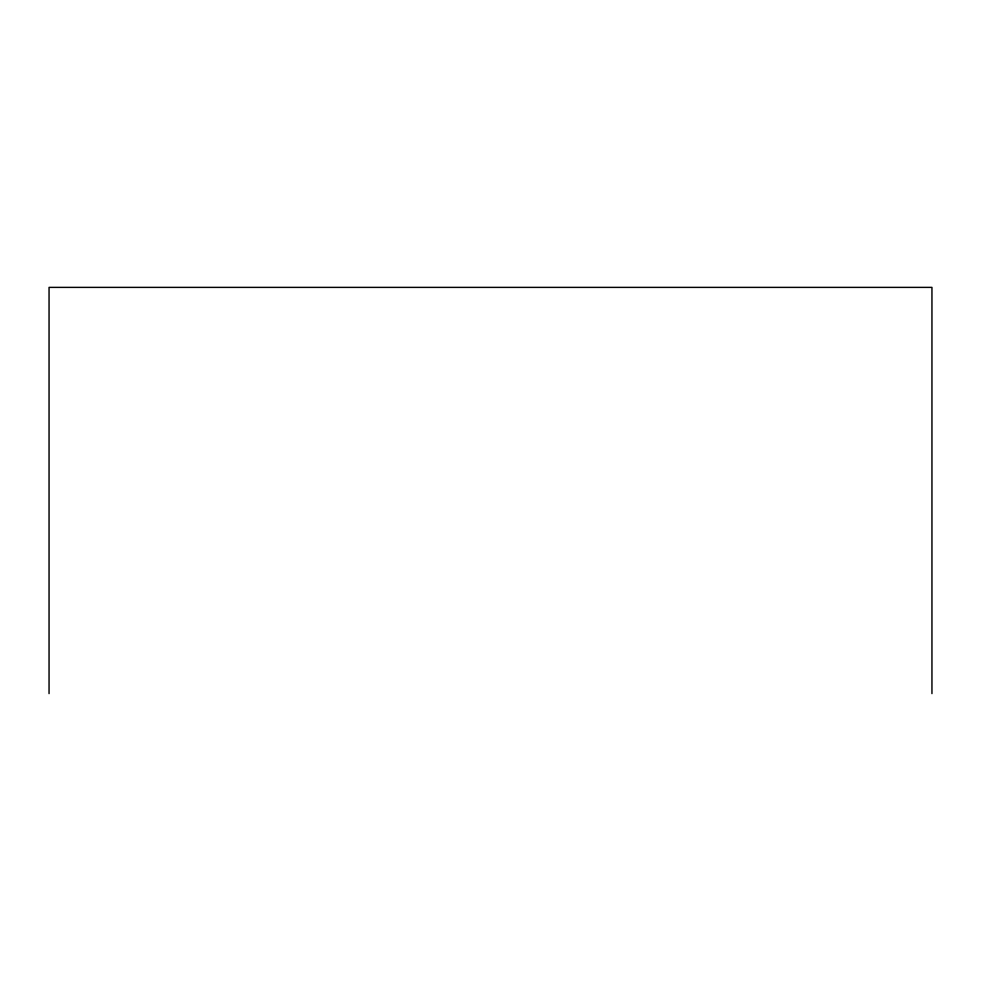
<?xml version="1.0" encoding="UTF-8"?>
<svg xmlns="http://www.w3.org/2000/svg" width="981" height="981" viewBox="0 0 981 981"><rect width="100%" height="100%" fill="white"/><g stroke="black" fill="none" stroke-linecap="round" stroke-linejoin="round"><path stroke-width="1.47" d="M931.95 693.616L931.95 287.384L49.05 287.384L49.05 693.616"/></g></svg>
